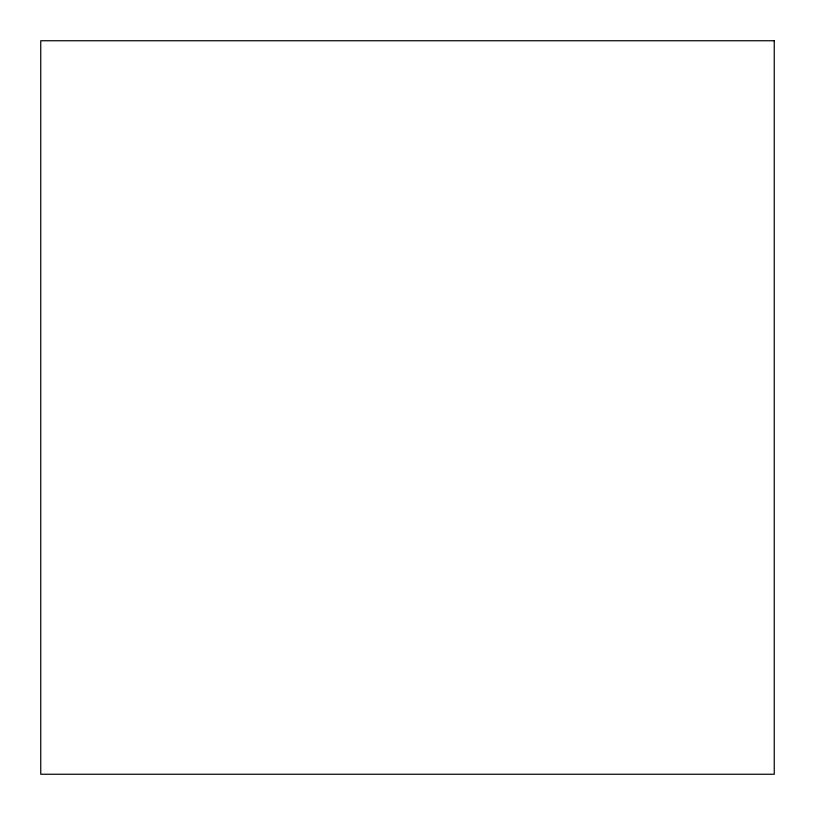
<?xml version="1.0" encoding="UTF-8"?>
<svg xmlns="http://www.w3.org/2000/svg" width="815" height="815" viewBox="0 0 815 815"><rect width="100%" height="100%" fill="white"/><g stroke="black" fill="none" stroke-linecap="round" stroke-linejoin="round"><path stroke-width="1.22" d="M774.25 40.75L40.75 40.75L40.75 774.25L774.25 774.25L774.25 40.75"/></g></svg>
